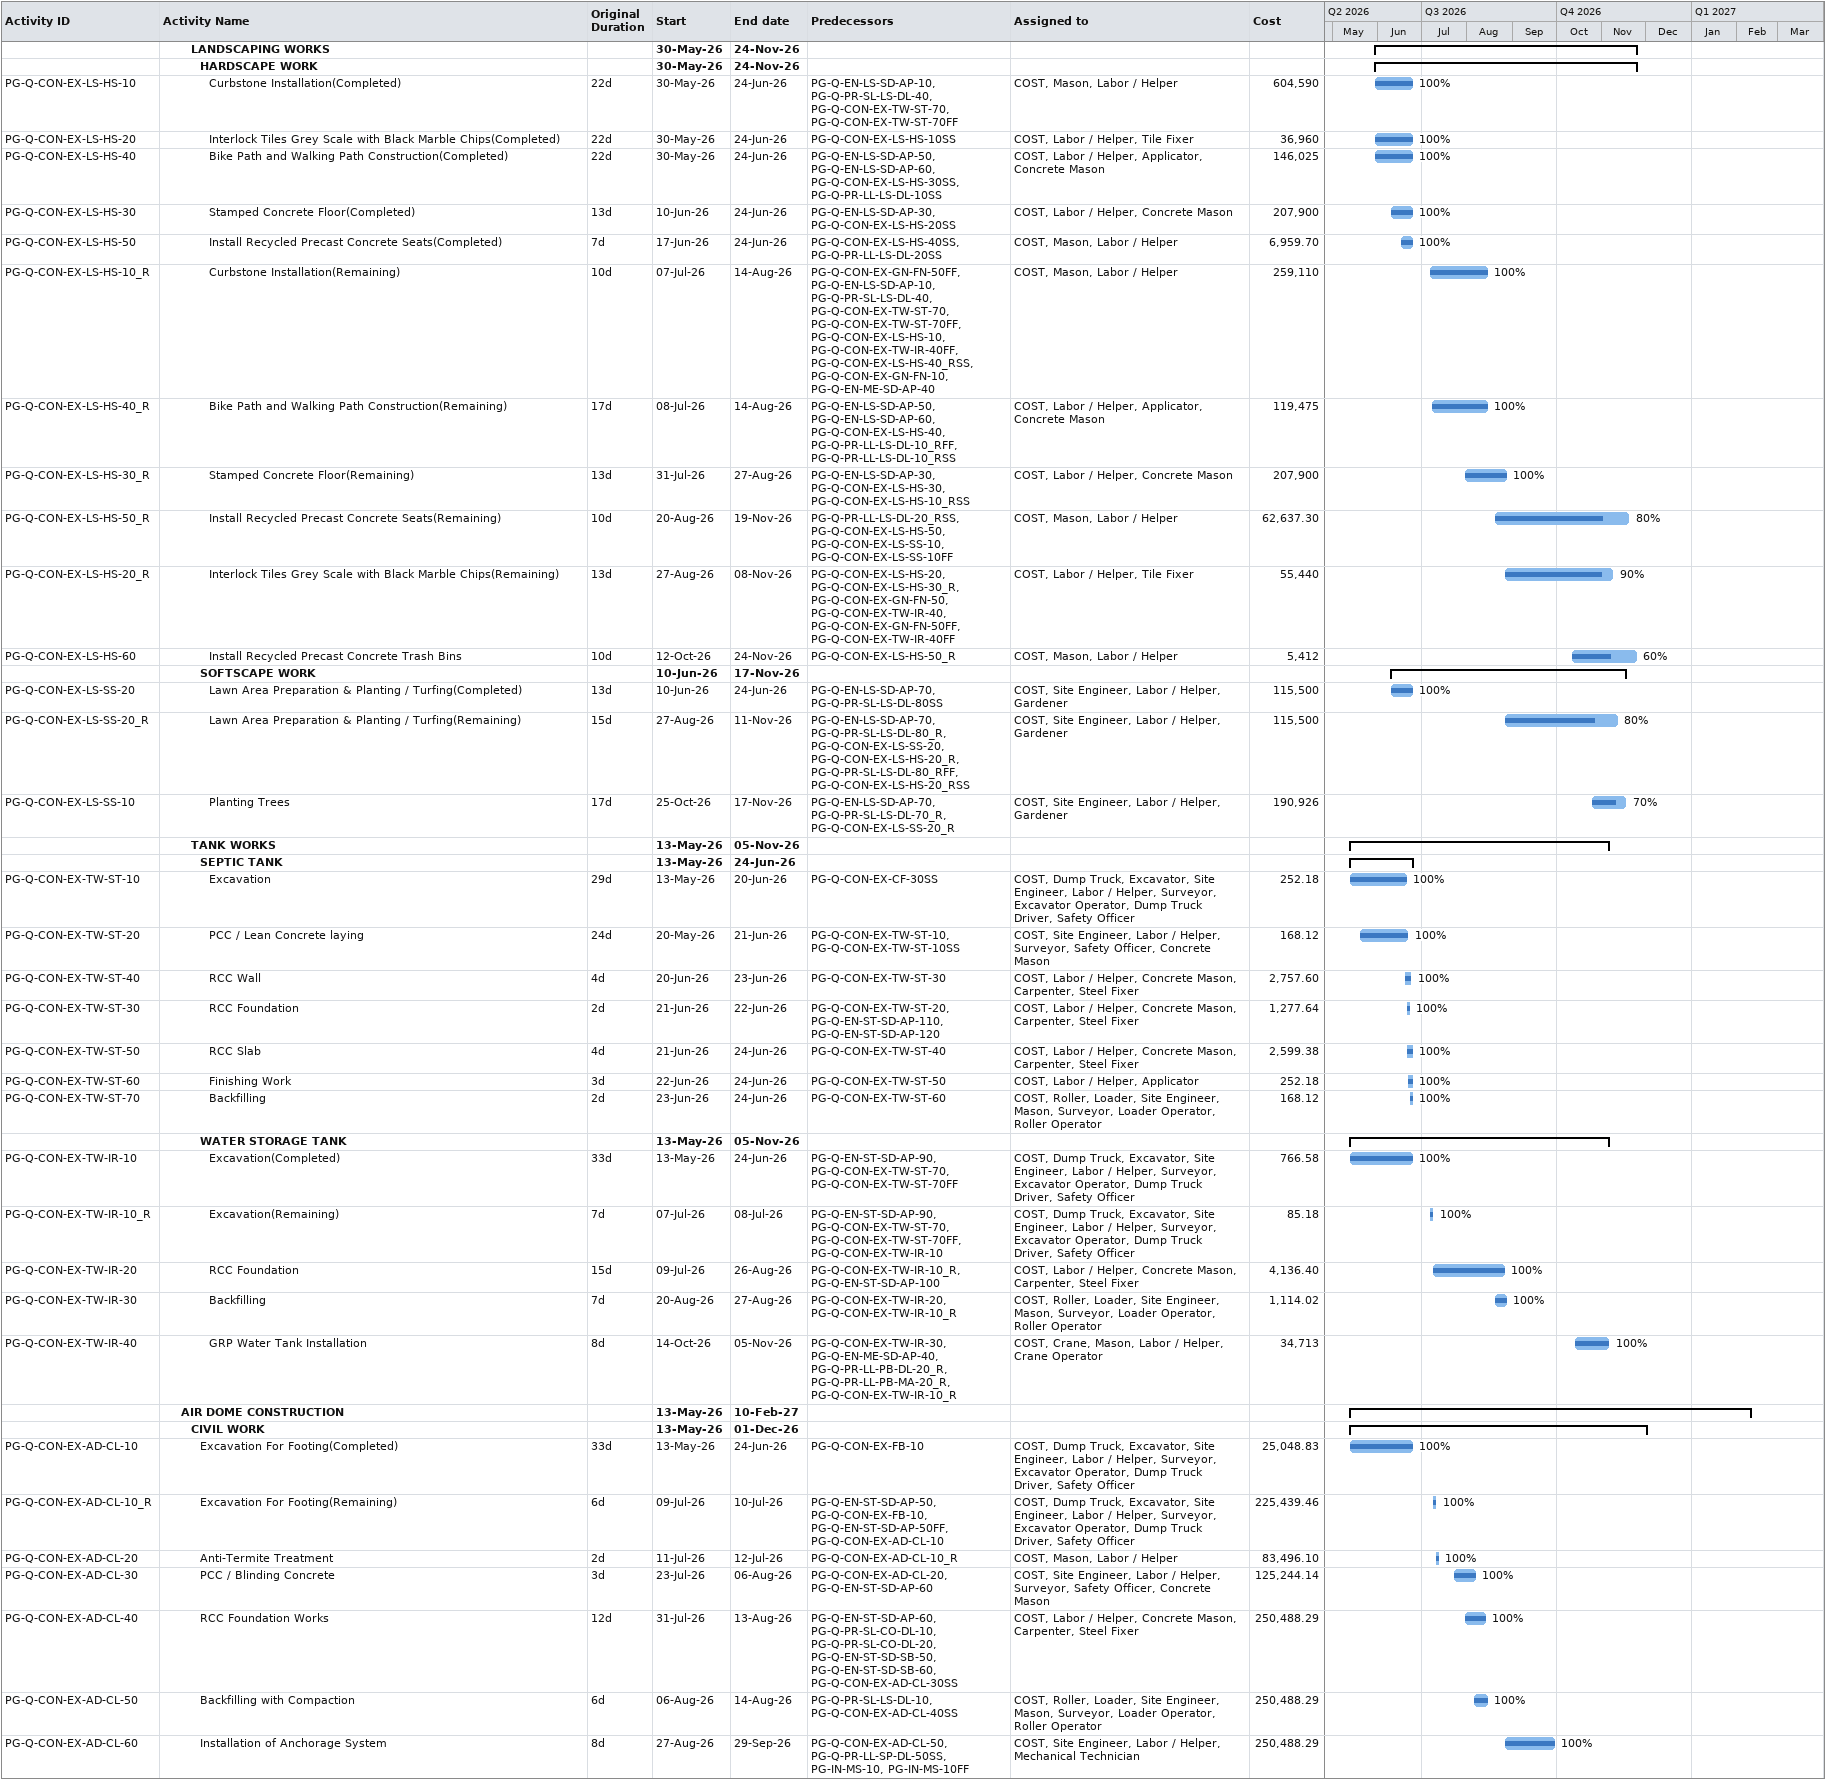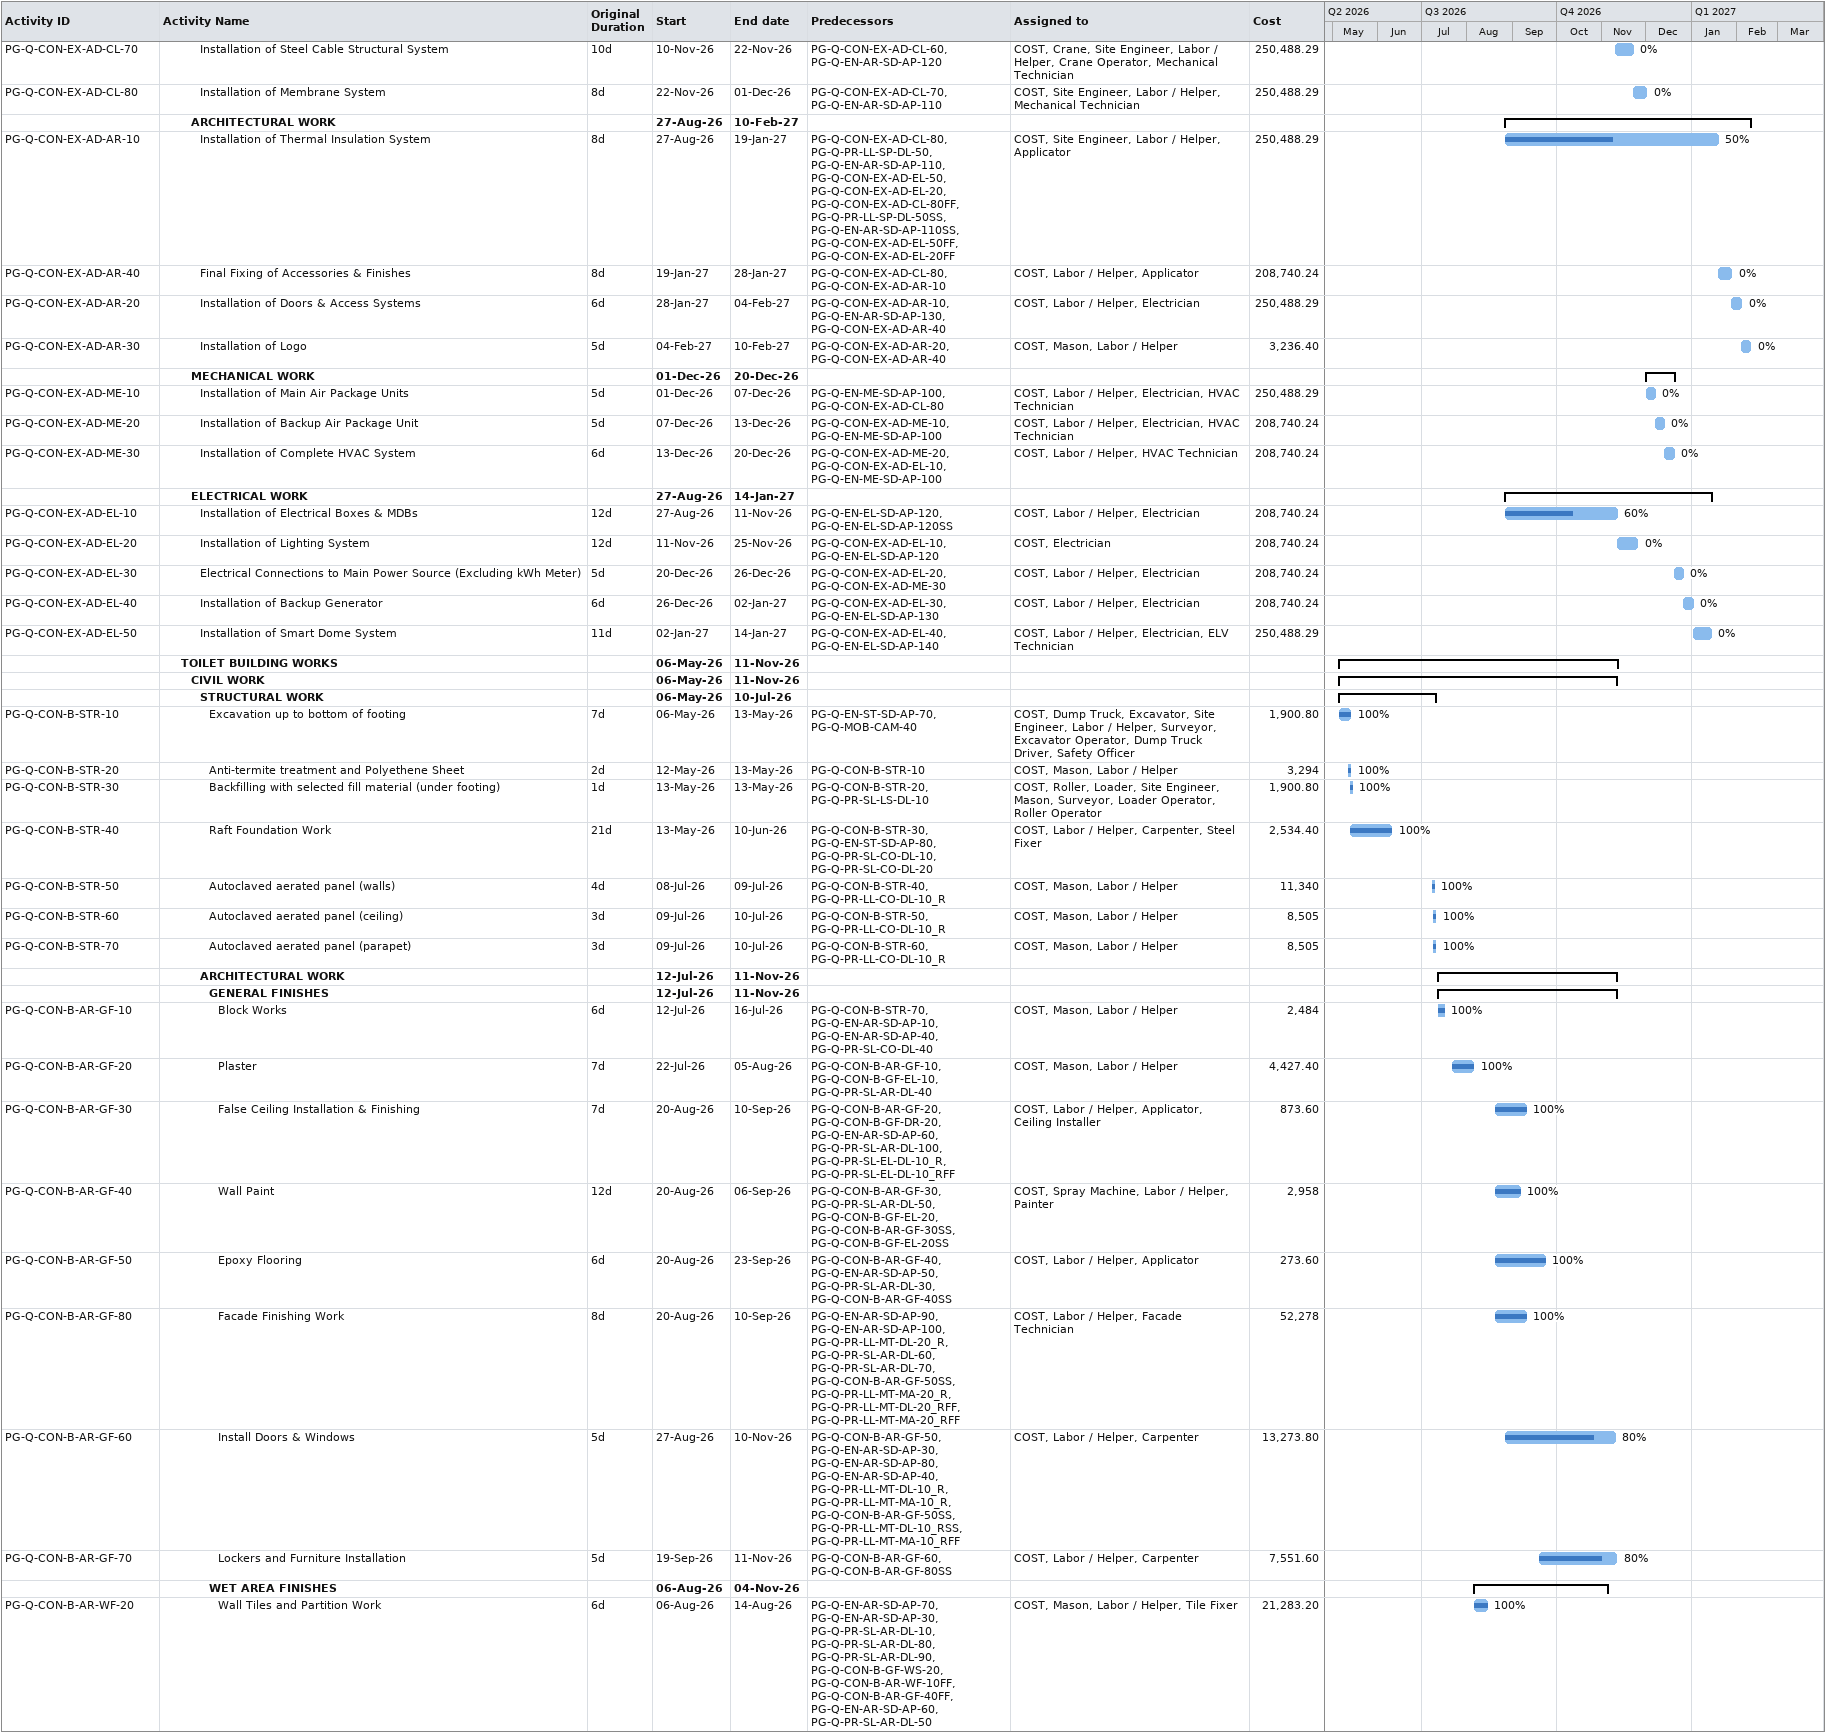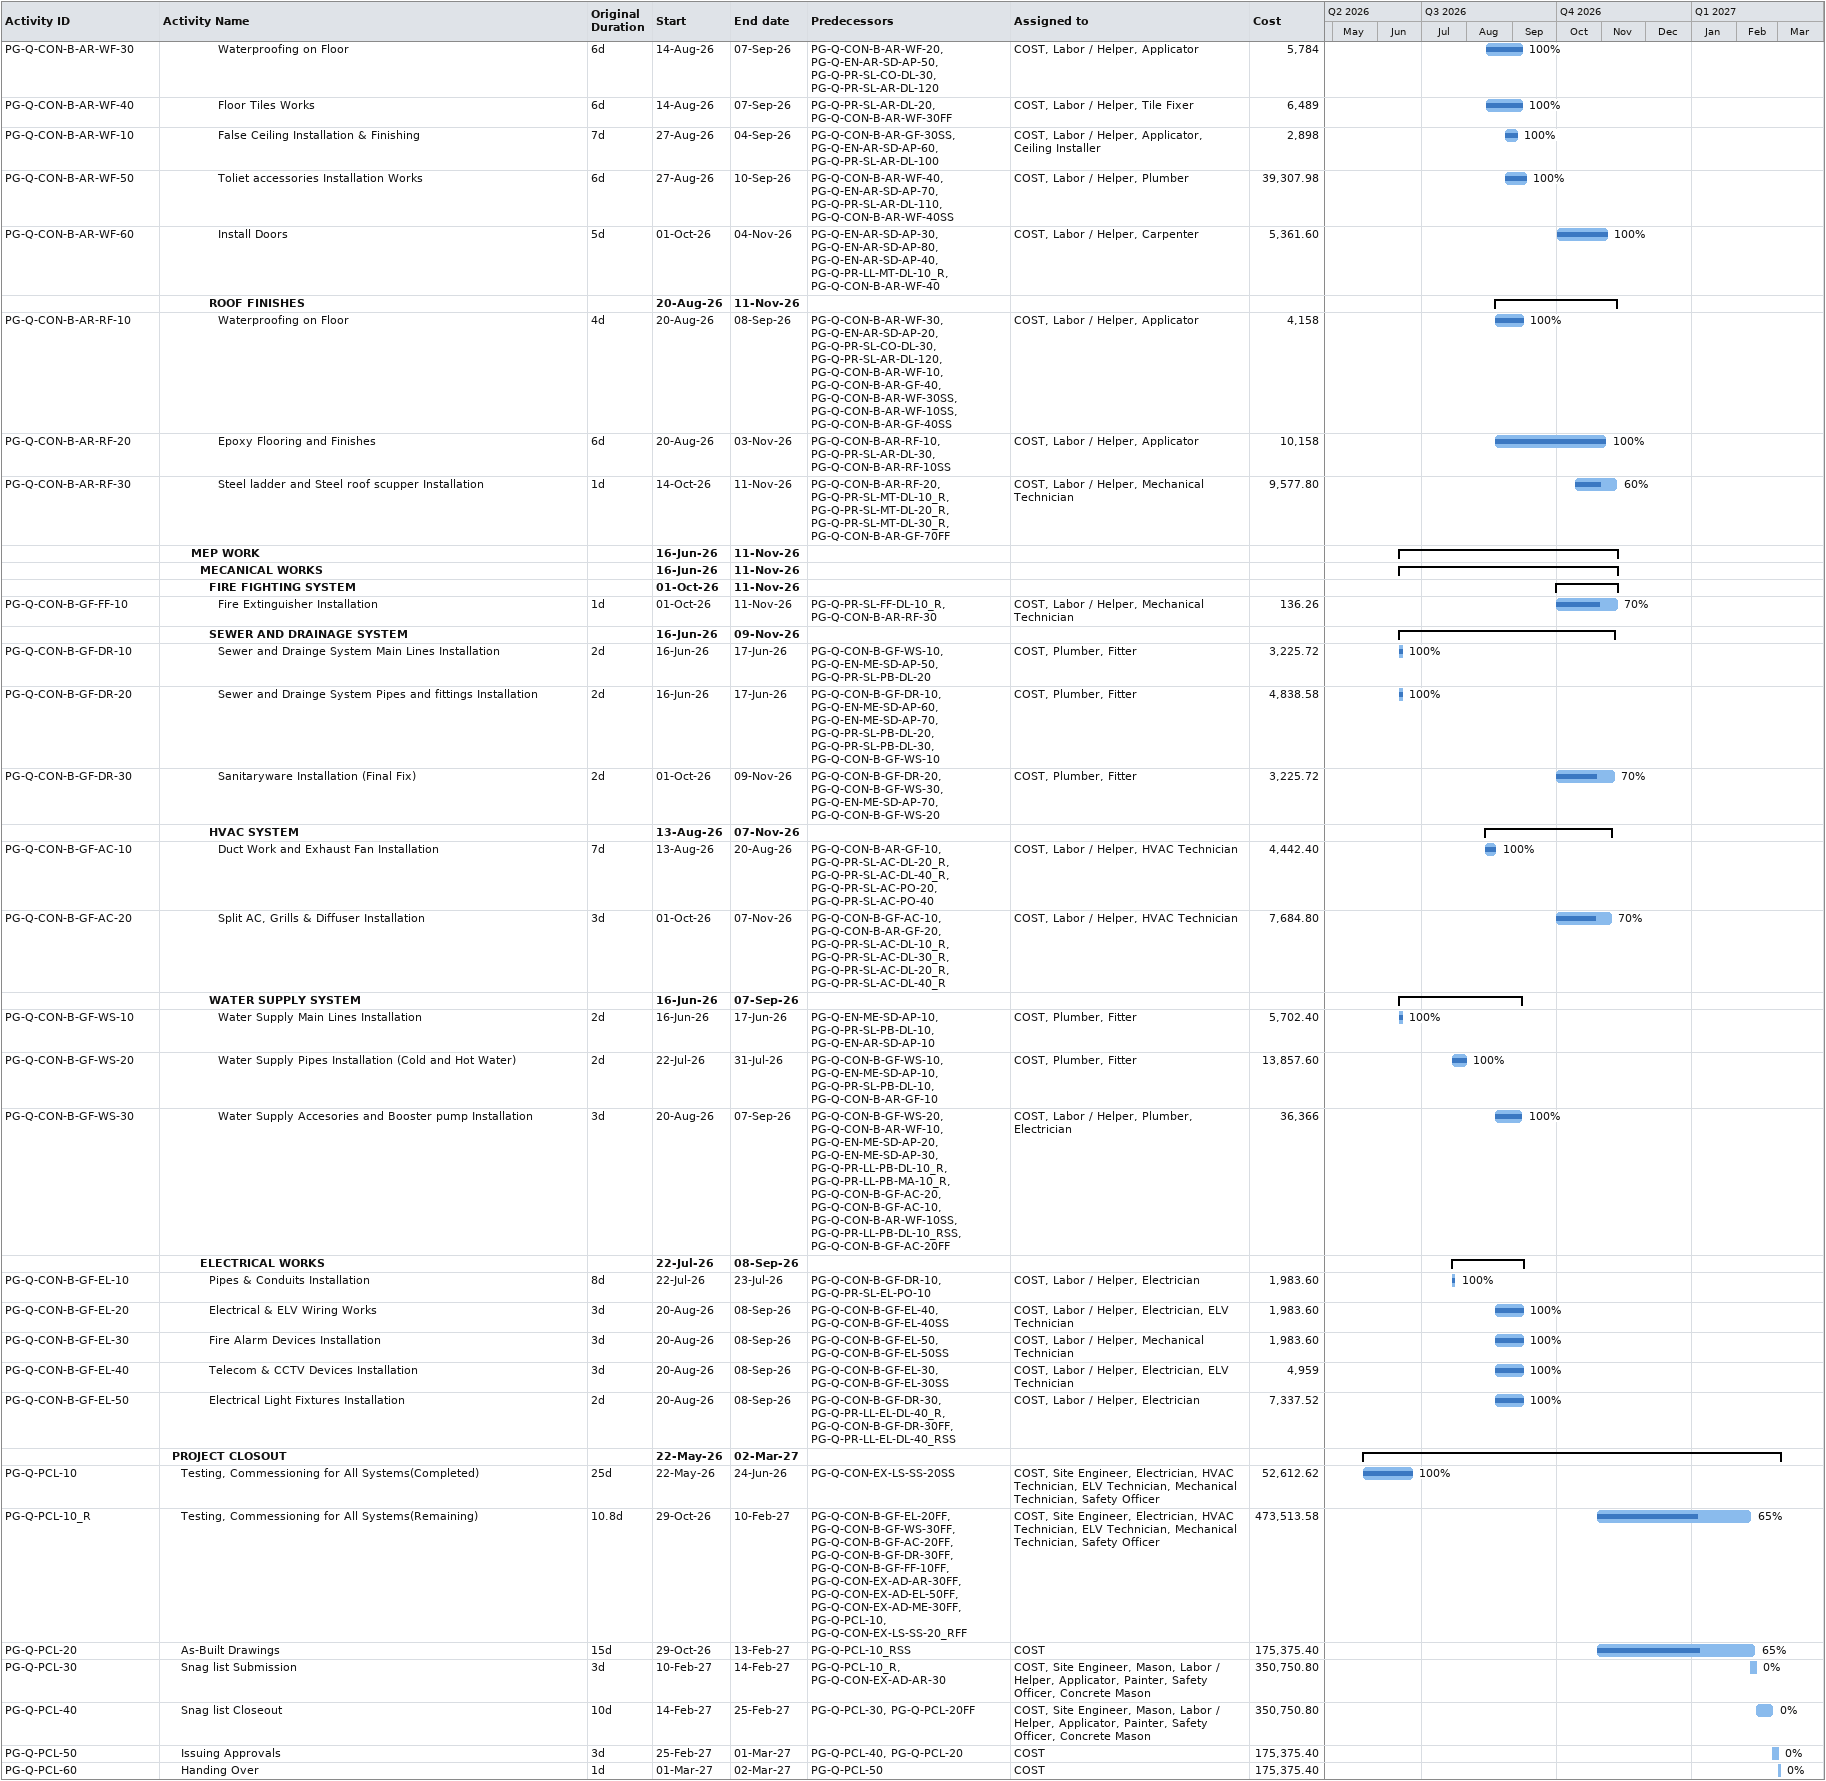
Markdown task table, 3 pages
| ID | Level | Task | Original duration | Start | Finish | Predecessors | Resources | % complete | Cost |
|---|---|---|---|---|---|---|---|---|---|
|  | 4 | **LANDSCAPING WORKS** |  | 2026-05-30 | 2026-11-24 |  |  |  |  |
|  | 5 | **HARDSCAPE WORK** |  | 2026-05-30 | 2026-11-24 |  |  |  |  |
| PG-Q-CON-EX-LS-HS-10 | 6 | Curbstone Installation(Completed) | 22d | 2026-05-30 | 2026-06-24 | PG-Q-EN-LS-SD-AP-10, PG-Q-PR-SL-LS-DL-40, PG-Q-CON-EX-TW-ST-70, PG-Q-CON-EX-TW-ST-70FF | COST, Mason, Labor / Helper | 100 | 604590 |
| PG-Q-CON-EX-LS-HS-20 | 6 | Interlock Tiles Grey Scale with Black Marble Chips(Completed) | 22d | 2026-05-30 | 2026-06-24 | PG-Q-CON-EX-LS-HS-10SS | COST, Labor / Helper, Tile Fixer | 100 | 36960 |
| PG-Q-CON-EX-LS-HS-40 | 6 | Bike Path and Walking Path Construction(Completed) | 22d | 2026-05-30 | 2026-06-24 | PG-Q-EN-LS-SD-AP-50, PG-Q-EN-LS-SD-AP-60, PG-Q-CON-EX-LS-HS-30SS, PG-Q-PR-LL-LS-DL-10SS | COST, Labor / Helper, Applicator, Concrete Mason | 100 | 146025 |
| PG-Q-CON-EX-LS-HS-30 | 6 | Stamped Concrete Floor(Completed) | 13d | 2026-06-10 | 2026-06-24 | PG-Q-EN-LS-SD-AP-30, PG-Q-CON-EX-LS-HS-20SS | COST, Labor / Helper, Concrete Mason | 100 | 207900 |
| PG-Q-CON-EX-LS-HS-50 | 6 | Install Recycled Precast Concrete Seats(Completed) | 7d | 2026-06-17 | 2026-06-24 | PG-Q-CON-EX-LS-HS-40SS, PG-Q-PR-LL-LS-DL-20SS | COST, Mason, Labor / Helper | 100 | 6959.70 |
| PG-Q-CON-EX-LS-HS-10_R | 6 | Curbstone Installation(Remaining) | 10d | 2026-07-07 | 2026-08-14 | PG-Q-CON-EX-GN-FN-50FF, PG-Q-EN-LS-SD-AP-10, PG-Q-PR-SL-LS-DL-40, PG-Q-CON-EX-TW-ST-70, PG-Q-CON-EX-TW-ST-70FF, PG-Q-CON-EX-LS-HS-10, PG-Q-CON-EX-TW-IR-40FF, PG-Q-CON-EX-LS-HS-40_RSS, PG-Q-CON-EX-GN-FN-10, PG-Q-EN-ME-SD-AP-40 | COST, Mason, Labor / Helper | 100 | 259110 |
| PG-Q-CON-EX-LS-HS-40_R | 6 | Bike Path and Walking Path Construction(Remaining) | 17d | 2026-07-08 | 2026-08-14 | PG-Q-EN-LS-SD-AP-50, PG-Q-EN-LS-SD-AP-60, PG-Q-CON-EX-LS-HS-40, PG-Q-PR-LL-LS-DL-10_RFF, PG-Q-PR-LL-LS-DL-10_RSS | COST, Labor / Helper, Applicator, Concrete Mason | 100 | 119475 |
| PG-Q-CON-EX-LS-HS-30_R | 6 | Stamped Concrete Floor(Remaining) | 13d | 2026-07-31 | 2026-08-27 | PG-Q-EN-LS-SD-AP-30, PG-Q-CON-EX-LS-HS-30, PG-Q-CON-EX-LS-HS-10_RSS | COST, Labor / Helper, Concrete Mason | 100 | 207900 |
| PG-Q-CON-EX-LS-HS-50_R | 6 | Install Recycled Precast Concrete Seats(Remaining) | 10d | 2026-08-20 | 2026-11-19 | PG-Q-PR-LL-LS-DL-20_RSS, PG-Q-CON-EX-LS-HS-50, PG-Q-CON-EX-LS-SS-10, PG-Q-CON-EX-LS-SS-10FF | COST, Mason, Labor / Helper | 80 | 62637.30 |
| PG-Q-CON-EX-LS-HS-20_R | 6 | Interlock Tiles Grey Scale with Black Marble Chips(Remaining) | 13d | 2026-08-27 | 2026-11-08 | PG-Q-CON-EX-LS-HS-20, PG-Q-CON-EX-LS-HS-30_R, PG-Q-CON-EX-GN-FN-50, PG-Q-CON-EX-TW-IR-40, PG-Q-CON-EX-GN-FN-50FF, PG-Q-CON-EX-TW-IR-40FF | COST, Labor / Helper, Tile Fixer | 90 | 55440 |
| PG-Q-CON-EX-LS-HS-60 | 6 | Install Recycled Precast Concrete Trash Bins | 10d | 2026-10-12 | 2026-11-24 | PG-Q-CON-EX-LS-HS-50_R | COST, Mason, Labor / Helper | 60 | 5412 |
|  | 5 | **SOFTSCAPE WORK** |  | 2026-06-10 | 2026-11-17 |  |  |  |  |
| PG-Q-CON-EX-LS-SS-20 | 6 | Lawn Area Preparation & Planting / Turfing(Completed) | 13d | 2026-06-10 | 2026-06-24 | PG-Q-EN-LS-SD-AP-70, PG-Q-PR-SL-LS-DL-80SS | COST, Site Engineer, Labor / Helper, Gardener | 100 | 115500 |
| PG-Q-CON-EX-LS-SS-20_R | 6 | Lawn Area Preparation & Planting / Turfing(Remaining) | 15d | 2026-08-27 | 2026-11-11 | PG-Q-EN-LS-SD-AP-70, PG-Q-PR-SL-LS-DL-80_R, PG-Q-CON-EX-LS-SS-20, PG-Q-CON-EX-LS-HS-20_R, PG-Q-PR-SL-LS-DL-80_RFF, PG-Q-CON-EX-LS-HS-20_RSS | COST, Site Engineer, Labor / Helper, Gardener | 80 | 115500 |
| PG-Q-CON-EX-LS-SS-10 | 6 | Planting Trees | 17d | 2026-10-25 | 2026-11-17 | PG-Q-EN-LS-SD-AP-70, PG-Q-PR-SL-LS-DL-70_R, PG-Q-CON-EX-LS-SS-20_R | COST, Site Engineer, Labor / Helper, Gardener | 70 | 190926 |
|  | 4 | **TANK WORKS** |  | 2026-05-13 | 2026-11-05 |  |  |  |  |
|  | 5 | **SEPTIC TANK** |  | 2026-05-13 | 2026-06-24 |  |  |  |  |
| PG-Q-CON-EX-TW-ST-10 | 6 | Excavation | 29d | 2026-05-13 | 2026-06-20 | PG-Q-CON-EX-CF-30SS | COST, Dump Truck, Excavator, Site Engineer, Labor / Helper, Surveyor, Excavator Operator, Dump Truck Driver, Safety Officer | 100 | 252.18 |
| PG-Q-CON-EX-TW-ST-20 | 6 | PCC / Lean Concrete laying | 24d | 2026-05-20 | 2026-06-21 | PG-Q-CON-EX-TW-ST-10, PG-Q-CON-EX-TW-ST-10SS | COST, Site Engineer, Labor / Helper, Surveyor, Safety Officer, Concrete Mason | 100 | 168.12 |
| PG-Q-CON-EX-TW-ST-40 | 6 | RCC Wall | 4d | 2026-06-20 | 2026-06-23 | PG-Q-CON-EX-TW-ST-30 | COST, Labor / Helper, Concrete Mason, Carpenter, Steel Fixer | 100 | 2757.60 |
| PG-Q-CON-EX-TW-ST-30 | 6 | RCC Foundation | 2d | 2026-06-21 | 2026-06-22 | PG-Q-CON-EX-TW-ST-20, PG-Q-EN-ST-SD-AP-110, PG-Q-EN-ST-SD-AP-120 | COST, Labor / Helper, Concrete Mason, Carpenter, Steel Fixer | 100 | 1277.64 |
| PG-Q-CON-EX-TW-ST-50 | 6 | RCC Slab | 4d | 2026-06-21 | 2026-06-24 | PG-Q-CON-EX-TW-ST-40 | COST, Labor / Helper, Concrete Mason, Carpenter, Steel Fixer | 100 | 2599.38 |
| PG-Q-CON-EX-TW-ST-60 | 6 | Finishing Work | 3d | 2026-06-22 | 2026-06-24 | PG-Q-CON-EX-TW-ST-50 | COST, Labor / Helper, Applicator | 100 | 252.18 |
| PG-Q-CON-EX-TW-ST-70 | 6 | Backfilling | 2d | 2026-06-23 | 2026-06-24 | PG-Q-CON-EX-TW-ST-60 | COST, Roller, Loader, Site Engineer, Mason, Surveyor, Loader Operator, Roller Operator | 100 | 168.12 |
|  | 5 | **WATER STORAGE TANK** |  | 2026-05-13 | 2026-11-05 |  |  |  |  |
| PG-Q-CON-EX-TW-IR-10 | 6 | Excavation(Completed) | 33d | 2026-05-13 | 2026-06-24 | PG-Q-EN-ST-SD-AP-90, PG-Q-CON-EX-TW-ST-70, PG-Q-CON-EX-TW-ST-70FF | COST, Dump Truck, Excavator, Site Engineer, Labor / Helper, Surveyor, Excavator Operator, Dump Truck Driver, Safety Officer | 100 | 766.58 |
| PG-Q-CON-EX-TW-IR-10_R | 6 | Excavation(Remaining) | 7d | 2026-07-07 | 2026-07-08 | PG-Q-EN-ST-SD-AP-90, PG-Q-CON-EX-TW-ST-70, PG-Q-CON-EX-TW-ST-70FF, PG-Q-CON-EX-TW-IR-10 | COST, Dump Truck, Excavator, Site Engineer, Labor / Helper, Surveyor, Excavator Operator, Dump Truck Driver, Safety Officer | 100 | 85.18 |
| PG-Q-CON-EX-TW-IR-20 | 6 | RCC Foundation | 15d | 2026-07-09 | 2026-08-26 | PG-Q-CON-EX-TW-IR-10_R, PG-Q-EN-ST-SD-AP-100 | COST, Labor / Helper, Concrete Mason, Carpenter, Steel Fixer | 100 | 4136.40 |
| PG-Q-CON-EX-TW-IR-30 | 6 | Backfilling | 7d | 2026-08-20 | 2026-08-27 | PG-Q-CON-EX-TW-IR-20, PG-Q-CON-EX-TW-IR-10_R | COST, Roller, Loader, Site Engineer, Mason, Surveyor, Loader Operator, Roller Operator | 100 | 1114.02 |
| PG-Q-CON-EX-TW-IR-40 | 6 | GRP Water Tank Installation | 8d | 2026-10-14 | 2026-11-05 | PG-Q-CON-EX-TW-IR-30, PG-Q-EN-ME-SD-AP-40, PG-Q-PR-LL-PB-DL-20_R, PG-Q-PR-LL-PB-MA-20_R, PG-Q-CON-EX-TW-IR-10_R | COST, Crane, Mason, Labor / Helper, Crane Operator | 100 | 34713 |
|  | 3 | **AIR DOME CONSTRUCTION** |  | 2026-05-13 | 2027-02-10 |  |  |  |  |
|  | 4 | **CIVIL WORK** |  | 2026-05-13 | 2026-12-01 |  |  |  |  |
| PG-Q-CON-EX-AD-CL-10 | 5 | Excavation For Footing(Completed) | 33d | 2026-05-13 | 2026-06-24 | PG-Q-CON-EX-FB-10 | COST, Dump Truck, Excavator, Site Engineer, Labor / Helper, Surveyor, Excavator Operator, Dump Truck Driver, Safety Officer | 100 | 25048.83 |
| PG-Q-CON-EX-AD-CL-10_R | 5 | Excavation For Footing(Remaining) | 6d | 2026-07-09 | 2026-07-10 | PG-Q-EN-ST-SD-AP-50, PG-Q-CON-EX-FB-10, PG-Q-EN-ST-SD-AP-50FF, PG-Q-CON-EX-AD-CL-10 | COST, Dump Truck, Excavator, Site Engineer, Labor / Helper, Surveyor, Excavator Operator, Dump Truck Driver, Safety Officer | 100 | 225439.46 |
| PG-Q-CON-EX-AD-CL-20 | 5 | Anti-Termite Treatment | 2d | 2026-07-11 | 2026-07-12 | PG-Q-CON-EX-AD-CL-10_R | COST, Mason, Labor / Helper | 100 | 83496.10 |
| PG-Q-CON-EX-AD-CL-30 | 5 | PCC / Blinding Concrete | 3d | 2026-07-23 | 2026-08-06 | PG-Q-CON-EX-AD-CL-20, PG-Q-EN-ST-SD-AP-60 | COST, Site Engineer, Labor / Helper, Surveyor, Safety Officer, Concrete Mason | 100 | 125244.14 |
| PG-Q-CON-EX-AD-CL-40 | 5 | RCC Foundation Works | 12d | 2026-07-31 | 2026-08-13 | PG-Q-EN-ST-SD-AP-60, PG-Q-PR-SL-CO-DL-10, PG-Q-PR-SL-CO-DL-20, PG-Q-EN-ST-SD-SB-50, PG-Q-EN-ST-SD-SB-60, PG-Q-CON-EX-AD-CL-30SS | COST, Labor / Helper, Concrete Mason, Carpenter, Steel Fixer | 100 | 250488.29 |
| PG-Q-CON-EX-AD-CL-50 | 5 | Backfilling with Compaction | 6d | 2026-08-06 | 2026-08-14 | PG-Q-PR-SL-LS-DL-10, PG-Q-CON-EX-AD-CL-40SS | COST, Roller, Loader, Site Engineer, Mason, Surveyor, Loader Operator, Roller Operator | 100 | 250488.29 |
| PG-Q-CON-EX-AD-CL-60 | 5 | Installation of Anchorage System | 8d | 2026-08-27 | 2026-09-29 | PG-Q-CON-EX-AD-CL-50, PG-Q-PR-LL-SP-DL-50SS, PG-IN-MS-10, PG-IN-MS-10FF | COST, Site Engineer, Labor / Helper, Mechanical Technician | 100 | 250488.29 |
| PG-Q-CON-EX-AD-CL-70 | 5 | Installation of Steel Cable Structural System | 10d | 2026-11-10 | 2026-11-22 | PG-Q-CON-EX-AD-CL-60, PG-Q-EN-AR-SD-AP-120 | COST, Crane, Site Engineer, Labor / Helper, Crane Operator, Mechanical Technician | 0 | 250488.29 |
| PG-Q-CON-EX-AD-CL-80 | 5 | Installation of Membrane System | 8d | 2026-11-22 | 2026-12-01 | PG-Q-CON-EX-AD-CL-70, PG-Q-EN-AR-SD-AP-110 | COST, Site Engineer, Labor / Helper, Mechanical Technician | 0 | 250488.29 |
|  | 4 | **ARCHITECTURAL WORK** |  | 2026-08-27 | 2027-02-10 |  |  |  |  |
| PG-Q-CON-EX-AD-AR-10 | 5 | Installation of Thermal Insulation System | 8d | 2026-08-27 | 2027-01-19 | PG-Q-CON-EX-AD-CL-80, PG-Q-PR-LL-SP-DL-50, PG-Q-EN-AR-SD-AP-110, PG-Q-CON-EX-AD-EL-50, PG-Q-CON-EX-AD-EL-20, PG-Q-CON-EX-AD-CL-80FF, PG-Q-PR-LL-SP-DL-50SS, PG-Q-EN-AR-SD-AP-110SS, PG-Q-CON-EX-AD-EL-50FF, PG-Q-CON-EX-AD-EL-20FF | COST, Site Engineer, Labor / Helper, Applicator | 50 | 250488.29 |
| PG-Q-CON-EX-AD-AR-40 | 5 | Final Fixing of Accessories & Finishes | 8d | 2027-01-19 | 2027-01-28 | PG-Q-CON-EX-AD-CL-80, PG-Q-CON-EX-AD-AR-10 | COST, Labor / Helper, Applicator | 0 | 208740.24 |
| PG-Q-CON-EX-AD-AR-20 | 5 | Installation of Doors & Access Systems | 6d | 2027-01-28 | 2027-02-04 | PG-Q-CON-EX-AD-AR-10, PG-Q-EN-AR-SD-AP-130, PG-Q-CON-EX-AD-AR-40 | COST, Labor / Helper, Electrician | 0 | 250488.29 |
| PG-Q-CON-EX-AD-AR-30 | 5 | Installation of Logo | 5d | 2027-02-04 | 2027-02-10 | PG-Q-CON-EX-AD-AR-20, PG-Q-CON-EX-AD-AR-40 | COST, Mason, Labor / Helper | 0 | 3236.40 |
|  | 4 | **MECHANICAL WORK** |  | 2026-12-01 | 2026-12-20 |  |  |  |  |
| PG-Q-CON-EX-AD-ME-10 | 5 | Installation of Main Air Package Units | 5d | 2026-12-01 | 2026-12-07 | PG-Q-EN-ME-SD-AP-100, PG-Q-CON-EX-AD-CL-80 | COST, Labor / Helper, Electrician, HVAC Technician | 0 | 250488.29 |
| PG-Q-CON-EX-AD-ME-20 | 5 | Installation of Backup Air Package Unit | 5d | 2026-12-07 | 2026-12-13 | PG-Q-CON-EX-AD-ME-10, PG-Q-EN-ME-SD-AP-100 | COST, Labor / Helper, Electrician, HVAC Technician | 0 | 208740.24 |
| PG-Q-CON-EX-AD-ME-30 | 5 | Installation of Complete HVAC System | 6d | 2026-12-13 | 2026-12-20 | PG-Q-CON-EX-AD-ME-20, PG-Q-CON-EX-AD-EL-10, PG-Q-EN-ME-SD-AP-100 | COST, Labor / Helper, HVAC Technician | 0 | 208740.24 |
|  | 4 | **ELECTRICAL WORK** |  | 2026-08-27 | 2027-01-14 |  |  |  |  |
| PG-Q-CON-EX-AD-EL-10 | 5 | Installation of Electrical Boxes & MDBs | 12d | 2026-08-27 | 2026-11-11 | PG-Q-EN-EL-SD-AP-120, PG-Q-EN-EL-SD-AP-120SS | COST, Labor / Helper, Electrician | 60 | 208740.24 |
| PG-Q-CON-EX-AD-EL-20 | 5 | Installation of Lighting System | 12d | 2026-11-11 | 2026-11-25 | PG-Q-CON-EX-AD-EL-10, PG-Q-EN-EL-SD-AP-120 | COST, Electrician | 0 | 208740.24 |
| PG-Q-CON-EX-AD-EL-30 | 5 | Electrical Connections to Main Power Source (Excluding kWh Meter) | 5d | 2026-12-20 | 2026-12-26 | PG-Q-CON-EX-AD-EL-20, PG-Q-CON-EX-AD-ME-30 | COST, Labor / Helper, Electrician | 0 | 208740.24 |
| PG-Q-CON-EX-AD-EL-40 | 5 | Installation of Backup Generator | 6d | 2026-12-26 | 2027-01-02 | PG-Q-CON-EX-AD-EL-30, PG-Q-EN-EL-SD-AP-130 | COST, Labor / Helper, Electrician | 0 | 208740.24 |
| PG-Q-CON-EX-AD-EL-50 | 5 | Installation of Smart Dome System | 11d | 2027-01-02 | 2027-01-14 | PG-Q-CON-EX-AD-EL-40, PG-Q-EN-EL-SD-AP-140 | COST, Labor / Helper, Electrician, ELV Technician | 0 | 250488.29 |
|  | 3 | **TOILET BUILDING WORKS** |  | 2026-05-06 | 2026-11-11 |  |  |  |  |
|  | 4 | **CIVIL WORK** |  | 2026-05-06 | 2026-11-11 |  |  |  |  |
|  | 5 | **STRUCTURAL WORK** |  | 2026-05-06 | 2026-07-10 |  |  |  |  |
| PG-Q-CON-B-STR-10 | 6 | Excavation up to bottom of footing | 7d | 2026-05-06 | 2026-05-13 | PG-Q-EN-ST-SD-AP-70, PG-Q-MOB-CAM-40 | COST, Dump Truck, Excavator, Site Engineer, Labor / Helper, Surveyor, Excavator Operator, Dump Truck Driver, Safety Officer | 100 | 1900.80 |
| PG-Q-CON-B-STR-20 | 6 | Anti-termite treatment and Polyethene Sheet | 2d | 2026-05-12 | 2026-05-13 | PG-Q-CON-B-STR-10 | COST, Mason, Labor / Helper | 100 | 3294 |
| PG-Q-CON-B-STR-30 | 6 | Backfilling with selected fill material (under footing) | 1d | 2026-05-13 | 2026-05-13 | PG-Q-CON-B-STR-20, PG-Q-PR-SL-LS-DL-10 | COST, Roller, Loader, Site Engineer, Mason, Surveyor, Loader Operator, Roller Operator | 100 | 1900.80 |
| PG-Q-CON-B-STR-40 | 6 | Raft Foundation Work | 21d | 2026-05-13 | 2026-06-10 | PG-Q-CON-B-STR-30, PG-Q-EN-ST-SD-AP-80, PG-Q-PR-SL-CO-DL-10, PG-Q-PR-SL-CO-DL-20 | COST, Labor / Helper, Carpenter, Steel Fixer | 100 | 2534.40 |
| PG-Q-CON-B-STR-50 | 6 | Autoclaved aerated panel (walls) | 4d | 2026-07-08 | 2026-07-09 | PG-Q-CON-B-STR-40, PG-Q-PR-LL-CO-DL-10_R | COST, Mason, Labor / Helper | 100 | 11340 |
| PG-Q-CON-B-STR-60 | 6 | Autoclaved aerated panel (ceiling) | 3d | 2026-07-09 | 2026-07-10 | PG-Q-CON-B-STR-50, PG-Q-PR-LL-CO-DL-10_R | COST, Mason, Labor / Helper | 100 | 8505 |
| PG-Q-CON-B-STR-70 | 6 | Autoclaved aerated panel (parapet) | 3d | 2026-07-09 | 2026-07-10 | PG-Q-CON-B-STR-60, PG-Q-PR-LL-CO-DL-10_R | COST, Mason, Labor / Helper | 100 | 8505 |
|  | 5 | **ARCHITECTURAL WORK** |  | 2026-07-12 | 2026-11-11 |  |  |  |  |
|  | 6 | **GENERAL FINISHES** |  | 2026-07-12 | 2026-11-11 |  |  |  |  |
| PG-Q-CON-B-AR-GF-10 | 7 | Block Works | 6d | 2026-07-12 | 2026-07-16 | PG-Q-CON-B-STR-70, PG-Q-EN-AR-SD-AP-10, PG-Q-EN-AR-SD-AP-40, PG-Q-PR-SL-CO-DL-40 | COST, Mason, Labor / Helper | 100 | 2484 |
| PG-Q-CON-B-AR-GF-20 | 7 | Plaster | 7d | 2026-07-22 | 2026-08-05 | PG-Q-CON-B-AR-GF-10, PG-Q-CON-B-GF-EL-10, PG-Q-PR-SL-AR-DL-40 | COST, Mason, Labor / Helper | 100 | 4427.40 |
| PG-Q-CON-B-AR-GF-30 | 7 | False Ceiling Installation & Finishing | 7d | 2026-08-20 | 2026-09-10 | PG-Q-CON-B-AR-GF-20, PG-Q-CON-B-GF-DR-20, PG-Q-EN-AR-SD-AP-60, PG-Q-PR-SL-AR-DL-100, PG-Q-PR-SL-EL-DL-10_R, PG-Q-PR-SL-EL-DL-10_RFF | COST, Labor / Helper, Applicator, Ceiling Installer | 100 | 873.60 |
| PG-Q-CON-B-AR-GF-40 | 7 | Wall Paint | 12d | 2026-08-20 | 2026-09-06 | PG-Q-CON-B-AR-GF-30, PG-Q-PR-SL-AR-DL-50, PG-Q-CON-B-GF-EL-20, PG-Q-CON-B-AR-GF-30SS, PG-Q-CON-B-GF-EL-20SS | COST, Spray Machine, Labor / Helper, Painter | 100 | 2958 |
| PG-Q-CON-B-AR-GF-50 | 7 | Epoxy Flooring | 6d | 2026-08-20 | 2026-09-23 | PG-Q-CON-B-AR-GF-40, PG-Q-EN-AR-SD-AP-50, PG-Q-PR-SL-AR-DL-30, PG-Q-CON-B-AR-GF-40SS | COST, Labor / Helper, Applicator | 100 | 273.60 |
| PG-Q-CON-B-AR-GF-80 | 7 | Facade Finishing Work | 8d | 2026-08-20 | 2026-09-10 | PG-Q-EN-AR-SD-AP-90, PG-Q-EN-AR-SD-AP-100, PG-Q-PR-LL-MT-DL-20_R, PG-Q-PR-SL-AR-DL-60, PG-Q-PR-SL-AR-DL-70, PG-Q-CON-B-AR-GF-50SS, PG-Q-PR-LL-MT-MA-20_R, PG-Q-PR-LL-MT-DL-20_RFF, PG-Q-PR-LL-MT-MA-20_RFF | COST, Labor / Helper, Facade Technician | 100 | 52278 |
| PG-Q-CON-B-AR-GF-60 | 7 | Install Doors & Windows | 5d | 2026-08-27 | 2026-11-10 | PG-Q-CON-B-AR-GF-50, PG-Q-EN-AR-SD-AP-30, PG-Q-EN-AR-SD-AP-80, PG-Q-EN-AR-SD-AP-40, PG-Q-PR-LL-MT-DL-10_R, PG-Q-PR-LL-MT-MA-10_R, PG-Q-CON-B-AR-GF-50SS, PG-Q-PR-LL-MT-DL-10_RSS, PG-Q-PR-LL-MT-MA-10_RFF | COST, Labor / Helper, Carpenter | 80 | 13273.80 |
| PG-Q-CON-B-AR-GF-70 | 7 | Lockers and Furniture Installation | 5d | 2026-09-19 | 2026-11-11 | PG-Q-CON-B-AR-GF-60, PG-Q-CON-B-AR-GF-80SS | COST, Labor / Helper, Carpenter | 80 | 7551.60 |
|  | 6 | **WET AREA FINISHES** |  | 2026-08-06 | 2026-11-04 |  |  |  |  |
| PG-Q-CON-B-AR-WF-20 | 7 | Wall Tiles and Partition Work | 6d | 2026-08-06 | 2026-08-14 | PG-Q-EN-AR-SD-AP-70, PG-Q-EN-AR-SD-AP-30, PG-Q-PR-SL-AR-DL-10, PG-Q-PR-SL-AR-DL-80, PG-Q-PR-SL-AR-DL-90, PG-Q-CON-B-GF-WS-20, PG-Q-CON-B-AR-WF-10FF, PG-Q-CON-B-AR-GF-40FF, PG-Q-EN-AR-SD-AP-60, PG-Q-PR-SL-AR-DL-50 | COST, Mason, Labor / Helper, Tile Fixer | 100 | 21283.20 |
| PG-Q-CON-B-AR-WF-30 | 7 | Waterproofing on Floor | 6d | 2026-08-14 | 2026-09-07 | PG-Q-CON-B-AR-WF-20, PG-Q-EN-AR-SD-AP-50, PG-Q-PR-SL-CO-DL-30, PG-Q-PR-SL-AR-DL-120 | COST, Labor / Helper, Applicator | 100 | 5784 |
| PG-Q-CON-B-AR-WF-40 | 7 | Floor Tiles Works | 6d | 2026-08-14 | 2026-09-07 | PG-Q-PR-SL-AR-DL-20, PG-Q-CON-B-AR-WF-30FF | COST, Labor / Helper, Tile Fixer | 100 | 6489 |
| PG-Q-CON-B-AR-WF-10 | 7 | False Ceiling Installation & Finishing | 7d | 2026-08-27 | 2026-09-04 | PG-Q-CON-B-AR-GF-30SS, PG-Q-EN-AR-SD-AP-60, PG-Q-PR-SL-AR-DL-100 | COST, Labor / Helper, Applicator, Ceiling Installer | 100 | 2898 |
| PG-Q-CON-B-AR-WF-50 | 7 | Toliet accessories Installation Works | 6d | 2026-08-27 | 2026-09-10 | PG-Q-CON-B-AR-WF-40, PG-Q-EN-AR-SD-AP-70, PG-Q-PR-SL-AR-DL-110, PG-Q-CON-B-AR-WF-40SS | COST, Labor / Helper, Plumber | 100 | 39307.98 |
| PG-Q-CON-B-AR-WF-60 | 7 | Install Doors | 5d | 2026-10-01 | 2026-11-04 | PG-Q-EN-AR-SD-AP-30, PG-Q-EN-AR-SD-AP-80, PG-Q-EN-AR-SD-AP-40, PG-Q-PR-LL-MT-DL-10_R, PG-Q-CON-B-AR-WF-40 | COST, Labor / Helper, Carpenter | 100 | 5361.60 |
|  | 6 | **ROOF FINISHES** |  | 2026-08-20 | 2026-11-11 |  |  |  |  |
| PG-Q-CON-B-AR-RF-10 | 7 | Waterproofing on Floor | 4d | 2026-08-20 | 2026-09-08 | PG-Q-CON-B-AR-WF-30, PG-Q-EN-AR-SD-AP-20, PG-Q-PR-SL-CO-DL-30, PG-Q-PR-SL-AR-DL-120, PG-Q-CON-B-AR-WF-10, PG-Q-CON-B-AR-GF-40, PG-Q-CON-B-AR-WF-30SS, PG-Q-CON-B-AR-WF-10SS, PG-Q-CON-B-AR-GF-40SS | COST, Labor / Helper, Applicator | 100 | 4158 |
| PG-Q-CON-B-AR-RF-20 | 7 | Epoxy Flooring and Finishes | 6d | 2026-08-20 | 2026-11-03 | PG-Q-CON-B-AR-RF-10, PG-Q-PR-SL-AR-DL-30, PG-Q-CON-B-AR-RF-10SS | COST, Labor / Helper, Applicator | 100 | 10158 |
| PG-Q-CON-B-AR-RF-30 | 7 | Steel ladder and Steel roof scupper Installation | 1d | 2026-10-14 | 2026-11-11 | PG-Q-CON-B-AR-RF-20, PG-Q-PR-SL-MT-DL-10_R, PG-Q-PR-SL-MT-DL-20_R, PG-Q-PR-SL-MT-DL-30_R, PG-Q-CON-B-AR-GF-70FF | COST, Labor / Helper, Mechanical Technician | 60 | 9577.80 |
|  | 4 | **MEP WORK** |  | 2026-06-16 | 2026-11-11 |  |  |  |  |
|  | 5 | **MECANICAL WORKS** |  | 2026-06-16 | 2026-11-11 |  |  |  |  |
|  | 6 | **FIRE FIGHTING SYSTEM** |  | 2026-10-01 | 2026-11-11 |  |  |  |  |
| PG-Q-CON-B-GF-FF-10 | 7 | Fire Extinguisher Installation | 1d | 2026-10-01 | 2026-11-11 | PG-Q-PR-SL-FF-DL-10_R, PG-Q-CON-B-AR-RF-30 | COST, Labor / Helper, Mechanical Technician | 70 | 136.26 |
|  | 6 | **SEWER AND DRAINAGE SYSTEM** |  | 2026-06-16 | 2026-11-09 |  |  |  |  |
| PG-Q-CON-B-GF-DR-10 | 7 | Sewer and Drainge System Main Lines Installation | 2d | 2026-06-16 | 2026-06-17 | PG-Q-CON-B-GF-WS-10, PG-Q-EN-ME-SD-AP-50, PG-Q-PR-SL-PB-DL-20 | COST, Plumber, Fitter | 100 | 3225.72 |
| PG-Q-CON-B-GF-DR-20 | 7 | Sewer and Drainge System Pipes and fittings Installation | 2d | 2026-06-16 | 2026-06-17 | PG-Q-CON-B-GF-DR-10, PG-Q-EN-ME-SD-AP-60, PG-Q-EN-ME-SD-AP-70, PG-Q-PR-SL-PB-DL-20, PG-Q-PR-SL-PB-DL-30, PG-Q-CON-B-GF-WS-10 | COST, Plumber, Fitter | 100 | 4838.58 |
| PG-Q-CON-B-GF-DR-30 | 7 | Sanitaryware Installation (Final Fix) | 2d | 2026-10-01 | 2026-11-09 | PG-Q-CON-B-GF-DR-20, PG-Q-CON-B-GF-WS-30, PG-Q-EN-ME-SD-AP-70, PG-Q-CON-B-GF-WS-20 | COST, Plumber, Fitter | 70 | 3225.72 |
|  | 6 | **HVAC SYSTEM** |  | 2026-08-13 | 2026-11-07 |  |  |  |  |
| PG-Q-CON-B-GF-AC-10 | 7 | Duct Work and Exhaust Fan Installation | 7d | 2026-08-13 | 2026-08-20 | PG-Q-CON-B-AR-GF-10, PG-Q-PR-SL-AC-DL-20_R, PG-Q-PR-SL-AC-DL-40_R, PG-Q-PR-SL-AC-PO-20, PG-Q-PR-SL-AC-PO-40 | COST, Labor / Helper, HVAC Technician | 100 | 4442.40 |
| PG-Q-CON-B-GF-AC-20 | 7 | Split AC, Grills & Diffuser Installation | 3d | 2026-10-01 | 2026-11-07 | PG-Q-CON-B-GF-AC-10, PG-Q-CON-B-AR-GF-20, PG-Q-PR-SL-AC-DL-10_R, PG-Q-PR-SL-AC-DL-30_R, PG-Q-PR-SL-AC-DL-20_R, PG-Q-PR-SL-AC-DL-40_R | COST, Labor / Helper, HVAC Technician | 70 | 7684.80 |
|  | 6 | **WATER SUPPLY SYSTEM** |  | 2026-06-16 | 2026-09-07 |  |  |  |  |
| PG-Q-CON-B-GF-WS-10 | 7 | Water Supply Main Lines Installation | 2d | 2026-06-16 | 2026-06-17 | PG-Q-EN-ME-SD-AP-10, PG-Q-PR-SL-PB-DL-10, PG-Q-EN-AR-SD-AP-10 | COST, Plumber, Fitter | 100 | 5702.40 |
| PG-Q-CON-B-GF-WS-20 | 7 | Water Supply Pipes Installation (Cold and Hot Water) | 2d | 2026-07-22 | 2026-07-31 | PG-Q-CON-B-GF-WS-10, PG-Q-EN-ME-SD-AP-10, PG-Q-PR-SL-PB-DL-10, PG-Q-CON-B-AR-GF-10 | COST, Plumber, Fitter | 100 | 13857.60 |
| PG-Q-CON-B-GF-WS-30 | 7 | Water Supply Accesories and Booster pump Installation | 3d | 2026-08-20 | 2026-09-07 | PG-Q-CON-B-GF-WS-20, PG-Q-CON-B-AR-WF-10, PG-Q-EN-ME-SD-AP-20, PG-Q-EN-ME-SD-AP-30, PG-Q-PR-LL-PB-DL-10_R, PG-Q-PR-LL-PB-MA-10_R, PG-Q-CON-B-GF-AC-20, PG-Q-CON-B-GF-AC-10, PG-Q-CON-B-AR-WF-10SS, PG-Q-PR-LL-PB-DL-10_RSS, PG-Q-CON-B-GF-AC-20FF | COST, Labor / Helper, Plumber, Electrician | 100 | 36366 |
|  | 5 | **ELECTRICAL WORKS** |  | 2026-07-22 | 2026-09-08 |  |  |  |  |
| PG-Q-CON-B-GF-EL-10 | 6 | Pipes & Conduits Installation | 8d | 2026-07-22 | 2026-07-23 | PG-Q-CON-B-GF-DR-10, PG-Q-PR-SL-EL-PO-10 | COST, Labor / Helper, Electrician | 100 | 1983.60 |
| PG-Q-CON-B-GF-EL-20 | 6 | Electrical & ELV Wiring Works | 3d | 2026-08-20 | 2026-09-08 | PG-Q-CON-B-GF-EL-40, PG-Q-CON-B-GF-EL-40SS | COST, Labor / Helper, Electrician, ELV Technician | 100 | 1983.60 |
| PG-Q-CON-B-GF-EL-30 | 6 | Fire Alarm Devices Installation | 3d | 2026-08-20 | 2026-09-08 | PG-Q-CON-B-GF-EL-50, PG-Q-CON-B-GF-EL-50SS | COST, Labor / Helper, Mechanical Technician | 100 | 1983.60 |
| PG-Q-CON-B-GF-EL-40 | 6 | Telecom & CCTV Devices Installation | 3d | 2026-08-20 | 2026-09-08 | PG-Q-CON-B-GF-EL-30, PG-Q-CON-B-GF-EL-30SS | COST, Labor / Helper, Electrician, ELV Technician | 100 | 4959 |
| PG-Q-CON-B-GF-EL-50 | 6 | Electrical Light Fixtures Installation | 2d | 2026-08-20 | 2026-09-08 | PG-Q-CON-B-GF-DR-30, PG-Q-PR-LL-EL-DL-40_R, PG-Q-CON-B-GF-DR-30FF, PG-Q-PR-LL-EL-DL-40_RSS | COST, Labor / Helper, Electrician | 100 | 7337.52 |
|  | 2 | **PROJECT CLOSOUT** |  | 2026-05-22 | 2027-03-02 |  |  |  |  |
| PG-Q-PCL-10 | 3 | Testing, Commessioning for All Systems(Completed) | 25d | 2026-05-22 | 2026-06-24 | PG-Q-CON-EX-LS-SS-20SS | COST, Site Engineer, Electrician, HVAC Technician, ELV Technician, Mechanical Technician, Safety Officer | 100 | 52612.62 |
| PG-Q-PCL-10_R | 3 | Testing, Commessioning for All Systems(Remaining) | 10.8d | 2026-10-29 | 2027-02-10 | PG-Q-CON-B-GF-EL-20FF, PG-Q-CON-B-GF-WS-30FF, PG-Q-CON-B-GF-AC-20FF, PG-Q-CON-B-GF-DR-30FF, PG-Q-CON-B-GF-FF-10FF, PG-Q-CON-EX-AD-AR-30FF, PG-Q-CON-EX-AD-EL-50FF, PG-Q-CON-EX-AD-ME-30FF, PG-Q-PCL-10, PG-Q-CON-EX-LS-SS-20_RFF | COST, Site Engineer, Electrician, HVAC Technician, ELV Technician, Mechanical Technician, Safety Officer | 65 | 473513.58 |
| PG-Q-PCL-20 | 3 | As-Built Drawings | 15d | 2026-10-29 | 2027-02-13 | PG-Q-PCL-10_RSS | COST | 65 | 175375.40 |
| PG-Q-PCL-30 | 3 | Snag list Submission | 3d | 2027-02-10 | 2027-02-14 | PG-Q-PCL-10_R, PG-Q-CON-EX-AD-AR-30 | COST, Site Engineer, Mason, Labor / Helper, Applicator, Painter, Safety Officer, Concrete Mason | 0 | 350750.80 |
| PG-Q-PCL-40 | 3 | Snag list Closeout | 10d | 2027-02-14 | 2027-02-25 | PG-Q-PCL-30, PG-Q-PCL-20FF | COST, Site Engineer, Mason, Labor / Helper, Applicator, Painter, Safety Officer, Concrete Mason | 0 | 350750.80 |
| PG-Q-PCL-50 | 3 | Issuing Approvals | 3d | 2027-02-25 | 2027-03-01 | PG-Q-PCL-40, PG-Q-PCL-20 | COST | 0 | 175375.40 |
| PG-Q-PCL-60 | 3 | Handing Over | 1d | 2027-03-01 | 2027-03-02 | PG-Q-PCL-50 | COST | 0 | 175375.40 |
